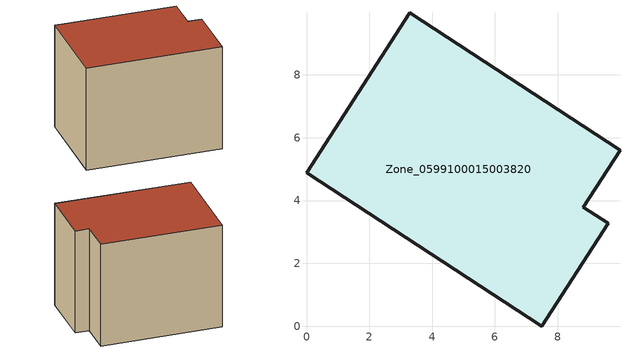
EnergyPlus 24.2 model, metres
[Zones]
Zone_0599100015003820
 floor ground (C_G): 0,4.88 3.28,9.97 9.98,5.6 8.81,3.78 9.6,3.27 7.49,0 z0.78
 wall outside (C_F): 9.6,3.27 8.81,3.78 9.98,5.6 3.28,9.97 0,4.88 7.49,0 9.6,3.27 z0.78:7.98
 roof outside (C_R): 0,4.88 7.49,0 9.6,3.27 8.81,3.78 9.98,5.6 3.28,9.97 z7.98
[BUILDING]
Pand.0599100015003820: North Axis=0; Terrain=City; Loads Convergence Tolerance Value=0.04; Temperature Convergence Tolerance Value=0.4; Solar Distribution=FullExterior; Maximum Number of Warmup Days=25; Minimum Number of Warmup Days=1
[Site:Location]
Rotterdam.The.Hague.AP_ZH_NLD Design_Conditions: Latitude=51.96; Longitude=4.45; Time Zone=1; Elevation=-4.5
[SITE:GROUNDTEMPERATURE:BUILDINGSURFACE]
18, 18, 18, 18, 18, 18, 18, 18, 18, 18, 18, 18
[MATERIAL] Thermal Absorptance=0.9; Solar Absorptance=0.7; Visible Absorptance=0.7
Name | Roughness | Thickness | Conductivity | Density | Specific Heat
G.TI.1965-1974 | MediumSmooth | 0.15 | 0.882353 | 540 | 1210
F.TI.1965-1974 | Rough | 0.3 | 0.697674 | 1920 | 840
R.TI.1965-1974 | MediumRough | 0.2 | 0.232558 | 1500 | 1000
[CONSTRUCTION]
C_G: G.TI.1965-1974
C_F: F.TI.1965-1974
C_R: R.TI.1965-1974
[ZONE]
Zone_0599100015003820: Type=1; Multiplier=1; Ceiling Height=Autocalculate; Volume=Autocalculate; Floor Area=autocalculate; Part of Total Floor Area=Yes
[ZONEINFILTRATION:DESIGNFLOWRATE]
Infil_Zone_0599100015003820: Zone or ZoneList or Space or SpaceList=Zone_0599100015003820; Schedule=AlwaysOn; Design Flow Rate Calculation Method=Flow/Area; Flow Rate per Floor Area=0.003; Constant Term Coefficient=1; Temperature Term Coefficient=0; Velocity Term Coefficient=0; Velocity Squared Term Coefficient=0
[HVACTEMPLATE:ZONE:IDEALLOADSAIRSYSTEM]
Zone_0599100015003820: Maximum Heating Supply Air Temperature=50; Minimum Cooling Supply Air Temperature=13; Maximum Heating Supply Air Humidity Ratio=0.0156; Minimum Cooling Supply Air Humidity Ratio=0.0077; Heating Limit=NoLimit; Cooling Limit=NoLimit; Dehumidification Control Type=ConstantSensibleHeatRatio; Cooling Sensible Heat Ratio=0.7; Dehumidification Setpoint=60; Humidification Control Type=None; Humidification Setpoint=30; Outdoor Air Method=None; Outdoor Air Flow Rate per Person=0.00944; Outdoor Air Flow Rate per Zone Floor Area=0; Outdoor Air Flow Rate per Zone=0; Demand Controlled Ventilation Type=None; Outdoor Air Economizer Type=NoEconomizer; Heat Recovery Type=None; Sensible Heat Recovery Effectiveness=0.7; Latent Heat Recovery Effectiveness=0.65
[ZONECONTROL:THERMOSTAT]
ThermostatControl_Zone_0599100015003820: Zone or ZoneList=Zone_0599100015003820; Control Type Schedule=DualSetpointControlType; Control 1=Thermostat_Zone_0599100015003820; Temperature Difference Between Cutout And Setpoint=0
[THERMOSTATSETPOINT:DUALSETPOINT]
Thermostat_Zone_0599100015003820: Heating Setpoint Temperature Schedule=HeatingSetpoint_Zone_0599100015003820; Cooling Setpoint Temperature Schedule=CoolingSetpoint_Zone_0599100015003820
[SCHEDULE:COMPACT]
HeatingSetpoint_Zone_0599100015003820: Through: 12/31, For: AllDays, Until: 24:00, 21
CoolingSetpoint_Zone_0599100015003820: Through: 12/31, For: AllDays, Until: 24:00, 24
DualSetpointControlType: Through: 12/31, For: AllDays, Until: 24:00, 4
AlwaysOn: Through: 12/31, For: AllDays, Until: 24:00, 1
